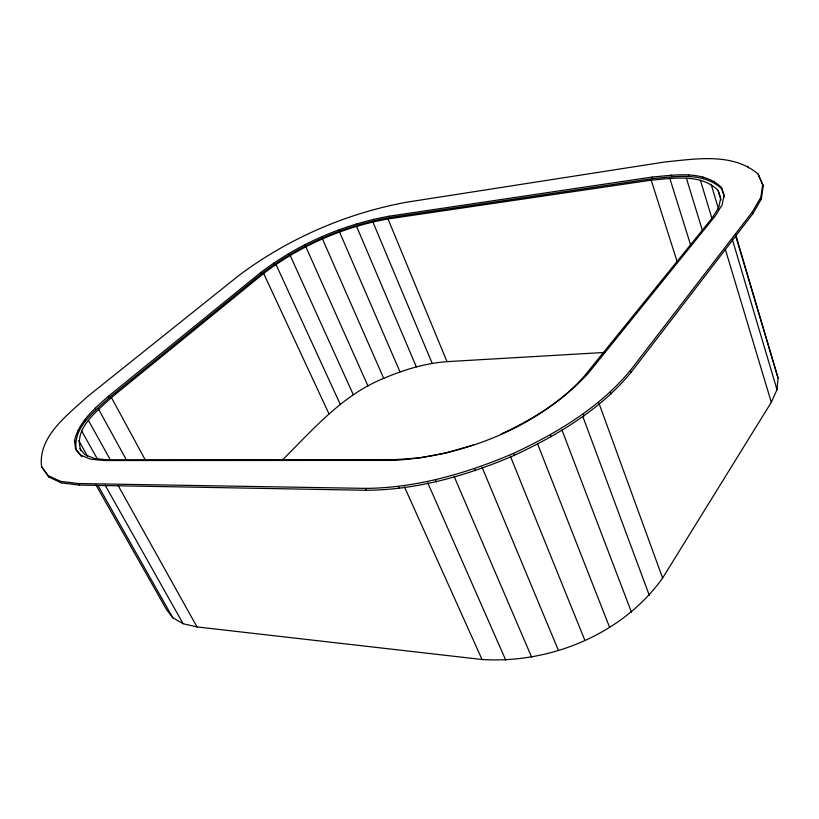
<?xml version="1.0" encoding="UTF-8"?>
<svg xmlns="http://www.w3.org/2000/svg" width="819" height="819" viewBox="0 0 819 819"><rect width="100%" height="100%" fill="white"/><g stroke="black" fill="none" stroke-linecap="round" stroke-linejoin="round"><path stroke-width="1.23" d="M95.915 484.889L166.492 609.551L172.829 617.802L183.098 623.709L197.021 626.934L482.033 659.5C550.061 663.82 622.542 634.244 662.612 578.05L771.303 402.293L776.996 389.68L778.05 378.009L735.769 234.889M41.605 466.758L48.055 475.573L60.391 481.316L78.389 483.538L365.469 488.38C416.748 488.001 466.697 473.392 513.544 453.368C556.92 433.016 599.467 407.831 630.354 370.454L752.344 211.957L760.851 197.297L762.684 184.521L758.148 174.068C732.616 152.303 695.526 158.999 664.833 161.988L406.091 202.293C345.72 213.534 287.694 238.8 238.585 275.706L87.561 396.529C68.028 414.66 37.705 436.568 41.605 466.758L48.935 477.088L61.282 482.852L79.279 485.094L366.349 490.274C417.598 489.946 467.536 475.368 514.342 455.354C557.698 435.012 600.214 409.817 631.039 372.41L752.845 213.728L761.342 199.037L763.165 186.241L762.684 184.521M81.061 450.819C72.83 428.736 97.461 410.923 111.435 397.543L263.657 273.464C299.949 245.823 343.12 227.027 388.001 218.949L651.187 180.17C673.187 178.317 700.552 173.362 718.058 190.274L720.7 198.075L718.765 207.463L712.12 218.079L584.786 375.552C562.233 401.719 532.012 419.666 501.023 434.121M80.958 455.804L76.372 450.389C72.277 427.702 94.656 411.394 109.214 397.645L261.466 273.741C298.884 245.27 343.376 225.901 389.629 217.547L652.61 178.614C675.358 176.669 703.593 171.57 721.774 188.933L724.569 196.969M74.509 440.622C78.87 421.724 94.533 408.497 108.456 396.232L260.862 272.43C298.311 243.98 342.823 224.611 389.086 216.216L652.119 177.058C674.856 175.092 703.071 169.942 721.283 187.264L724.068 195.28L722.112 204.945L715.284 215.899L588.124 373.444C538.288 426.863 464.875 456.449 392.567 460.432L104.187 460.534L90.51 459.172L80.876 455.2L75.532 448.904L74.509 440.622L75.338 442.086M282.811 459.572C313.411 429.197 342.629 394.83 383.732 378.378C403.849 369.727 425.102 363.298 447.02 361.65L604.913 352.436M473.515 444.932L445.935 452.979L419.656 457.913L395.894 459.572L107.668 459.828L94.4 458.517L85.033 454.688L79.801 448.597M48.055 475.573L48.935 477.088M60.391 481.316L61.282 482.852M78.389 483.538L79.279 485.094M80.876 455.2L81.726 456.705M98.065 485.595L172.829 617.802M105.098 485.094L183.098 623.709M78.747 440.591L87.541 456.193M81.716 431.06L97.277 458.835M77.651 430.784L78.46 432.237M118.1 485.472L197.021 626.934M88.442 420.423L110.135 459.49M84.644 419.819L85.432 421.253M98.505 409.121L126.679 460.411M95.076 408.159L95.854 409.582M111.435 397.543L144.973 459.367M108.456 396.232L109.214 397.645M263.657 273.464L329.003 413.923M260.862 272.43L261.466 273.741M365.469 488.38L366.349 490.274M275.942 264.353L340.161 404.125M273.546 263.042L274.15 264.342M290.172 255.374L353.306 394.738M288.237 253.808L288.82 255.098M398.484 486.527L399.355 488.452M404.412 486.803L482.033 659.5M305.866 246.836L367.997 386.077M304.412 245.004L304.985 246.294M321.56 236.916L322.133 238.206M322.502 238.984L383.732 378.378M427.723 482.79L505.784 660.216M435.432 479.903L436.281 481.859M763.165 186.241L758.148 174.068M339.148 229.781L339.711 231.081M339.568 232.064L400.01 371.898M454.217 476.638L531.664 657.207M356.634 223.833L357.186 225.133M356.531 226.29L416.339 366.84M372.85 221.867L432.186 363.38M474.488 468.673L475.317 470.649M373.454 219.246L374.007 220.567M482.053 467.188L558.476 650.511M388.001 218.949L447.02 361.65M389.086 216.216L389.629 217.547M510.329 456.101L584.899 640.417M513.544 453.368L514.342 455.354M537.561 443.816L609.623 627.405M550.45 434.797L551.218 436.793M561.957 429.985L631.439 612.151M583.23 414.015L583.967 416.001M582.8 416.451L649.344 595.413M598.863 402.948L662.612 578.05M610.247 392.178L610.954 394.154M630.354 370.454L631.039 372.41M778.05 378.009L735.892 236.701M652.119 177.058L652.61 178.614M651.187 180.17L677.129 261.578M669.788 178.245L690.724 245.331M671.304 175.031L671.795 176.607M686.404 178.245L702.446 230.589M688.472 174.99L688.963 176.587M725.368 249.426L771.303 402.293M702.948 177.017L703.439 178.634M700.399 180.252L712.233 219.441M711.138 184.285L718.447 208.753M718.058 190.274L720.955 200.051M732.411 239.598L776.996 389.68M714.076 181.122L714.567 182.77M721.283 187.264L721.774 188.933M752.344 211.957L752.845 213.728M747.829 166.226L748.3 167.885M760.851 197.297L761.342 199.037"/></g></svg>
